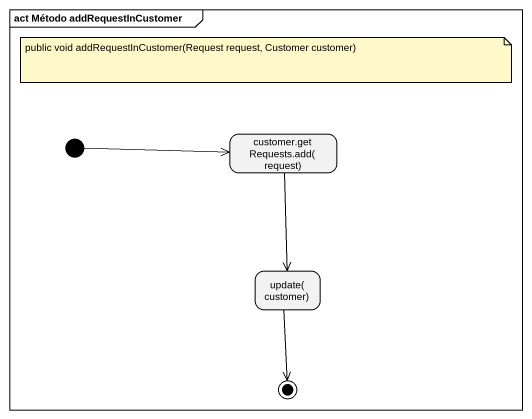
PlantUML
@startuml
mainframe act Método addRequestInCustomer
hide empty description
state "customer.getRequests.add(request)" as customer_getRequests_add
state "update(customer)" as update_customer
[*] -right-> customer_getRequests_add
customer_getRequests_add --> update_customer
update_customer --> [*]
note as N1
  public void addRequestInCustomer(Request request, Customer customer)
end note
@enduml
